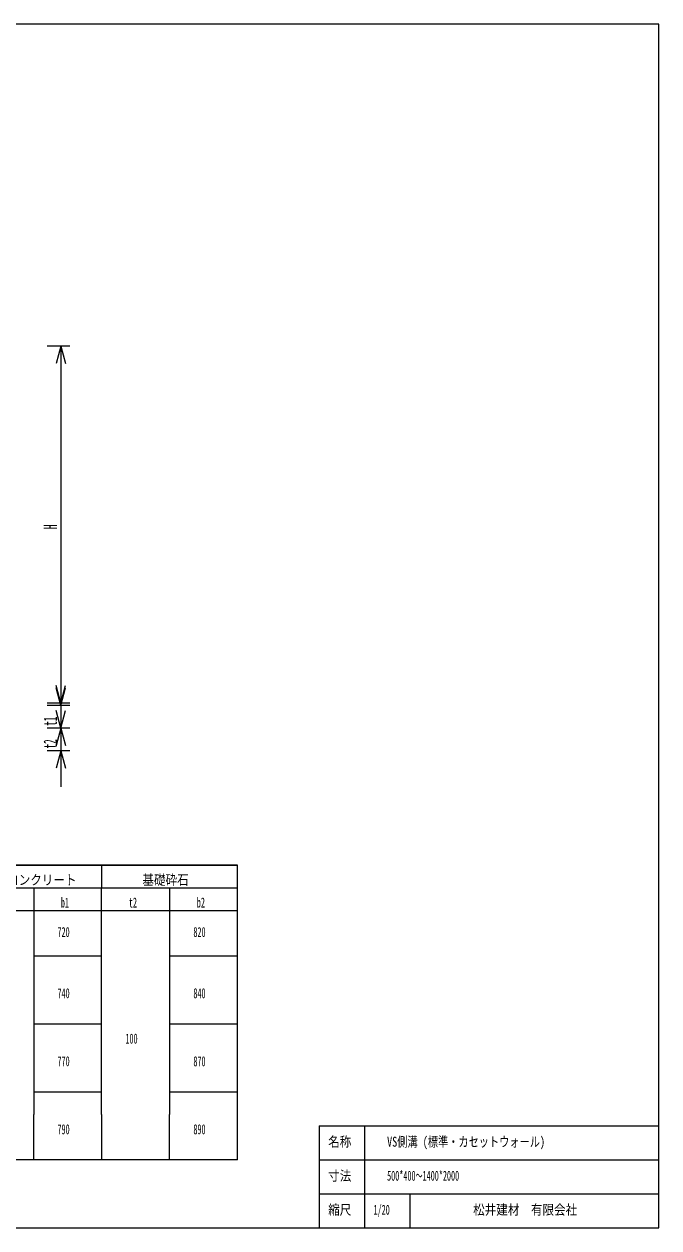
# Model space of a CAD drawing. Units: millimetres on the paper. Extents: x 26 to 772, y 19 to 550.
# Drawn here: x 491 to 772, y 19 to 550 of the extents above; entities that cross this region are included whole.
import ezdxf
from ezdxf.enums import TextEntityAlignment as Align

# ---------------------------------------------------------------- set-up
doc = ezdxf.new("R2010")
doc.units = ezdxf.units.MM
doc.layers.add('1', color=7, linetype='Continuous', lineweight=18)
doc.styles.add('ＭＳ ゴシック', font='')
doc.styles.get('ＭＳ ゴシック').set_extended_font_data('MS Gothic')

msp = doc.modelspace()

# ---------------------------------------------------------------- linework, layer by layer
at = {"layer": '1'}
for p, q in [((771.5, 550), (25.5, 550)), ((771.5, 19), (771.5, 550)), ((511.5, 408), (501.5, 408)), ((507.5, 408), (505.429, 400.273)), ((507.5, 408), (507.5, 250.5)), ((507.5, 408), (509.571, 400.273)), ((507.5, 265.5), (507.5, 223.5)), ((507.5, 250.5), (505.429, 258.227)), ((507.5, 249.5), (505.429, 257.227)), ((507.5, 250.5), (509.571, 258.227)), ((507.5, 249.5), (509.571, 257.227)), ((507.5, 255.5), (507.5, 213.5)), ((511.5, 250.5), (501.5, 250.5)), ((511.5, 249.5), (501.5, 249.5)), ((507.5, 239.5), (505.429, 247.227)), ((507.5, 239.5), (509.571, 247.227)), ((511.5, 239.5), (501.5, 239.5)), ((511.5, 239.5), (501.5, 239.5)), ((507.5, 239.5), (505.429, 231.773)), ((507.5, 239.5), (509.571, 231.773)), ((511.5, 229.5), (501.5, 229.5)), ((507.5, 229.5), (505.429, 221.773)), ((507.5, 229.5), (509.571, 221.773)), ((45.5, 179), (585.5, 179)), ((585.5, 179), (45.5, 179)), ((525.5, 179), (525.5, 169)), ((585.5, 69), (585.5, 179)), ((585.5, 49), (585.5, 179)), ((465.5, 169), (525.5, 169)), ((495.5, 169), (495.5, 69)), ((525.5, 169), (585.5, 169)), ((525.5, 69), (525.5, 169)), ((555.5, 169), (555.5, 69)), ((45.5, 159), (585.5, 159)), ((45.5, 159), (585.5, 159)), ((495.5, 139), (525.5, 139)), ((555.5, 139), (585.5, 139)), ((495.5, 109), (525.5, 109)), ((555.5, 109), (585.5, 109)), ((495.5, 79), (525.5, 79)), ((555.5, 79), (585.5, 79)), ((495.5, 49), (495.5, 69)), ((525.5, 69), (525.5, 49)), ((555.5, 49), (555.5, 69)), ((621.5, 64), (771.5, 64)), ((621.5, 64), (621.5, 19)), ((641.5, 64), (641.5, 19)), ((585.5, 49), (45.5, 49)), ((621.5, 49), (771.5, 49)), ((621.5, 34), (771.5, 34)), ((661.5, 34), (661.5, 19)), ((25.5, 19), (771.5, 19))]:
    msp.add_line(p, q, dxfattribs=at)

# ---------------------------------------------------------------- texts
at = {"layer": '1', "style": 'ＭＳ ゴシック', "width": 0.5}
for s, p in [('H', (507.5, 327.25)), ('t1', (507.5, 240.5)), ('t2', (507.5, 230.5))]:
    msp.add_text(s, height=5.865, rotation=90, dxfattribs=at).set_placement(p, align=Align.BOTTOM_LEFT)
at = {"layer": '1', "style": 'ＭＳ ゴシック'}
for s, width, p in [('基礎砕石', 0.85, (543.5, 169)), ('ベースコンクリート', 0.85, (468.5, 169)), ('b1', 0.5, (507.5, 159)), ('t2', 0.5, (537.5, 159)), ('b2', 0.5, (567.5, 159)), ('720', 0.5, (506, 146)), ('820', 0.5, (566, 146)), ('740', 0.5, (506, 119)), ('840', 0.5, (566, 119)), ('100', 0.5, (536, 99)), ('770', 0.5, (506, 89)), ('870', 0.5, (566, 89)), ('790', 0.5, (506, 59)), ('890', 0.5, (566, 59)), ('名称', 0.85, (625.5, 53.5)), ('VS側溝 (標準・カセットウォール)', 0.75, (651.5, 53.5)), ('寸法', 0.85, (625.5, 38.5)), ('500*400～1400*2000', 0.5, (651.5, 38.5)), ('縮尺', 0.85, (625.5, 23.5)), ('1/20', 0.5, (645.5, 23.5)), ('松井建材\u3000有限会社', 0.85, (689.5, 23.5))]:
    msp.add_text(s, height=4.399, dxfattribs=dict(at, width=width)).set_placement(p, align=Align.BOTTOM_LEFT)

doc.saveas('drawing.dxf')
